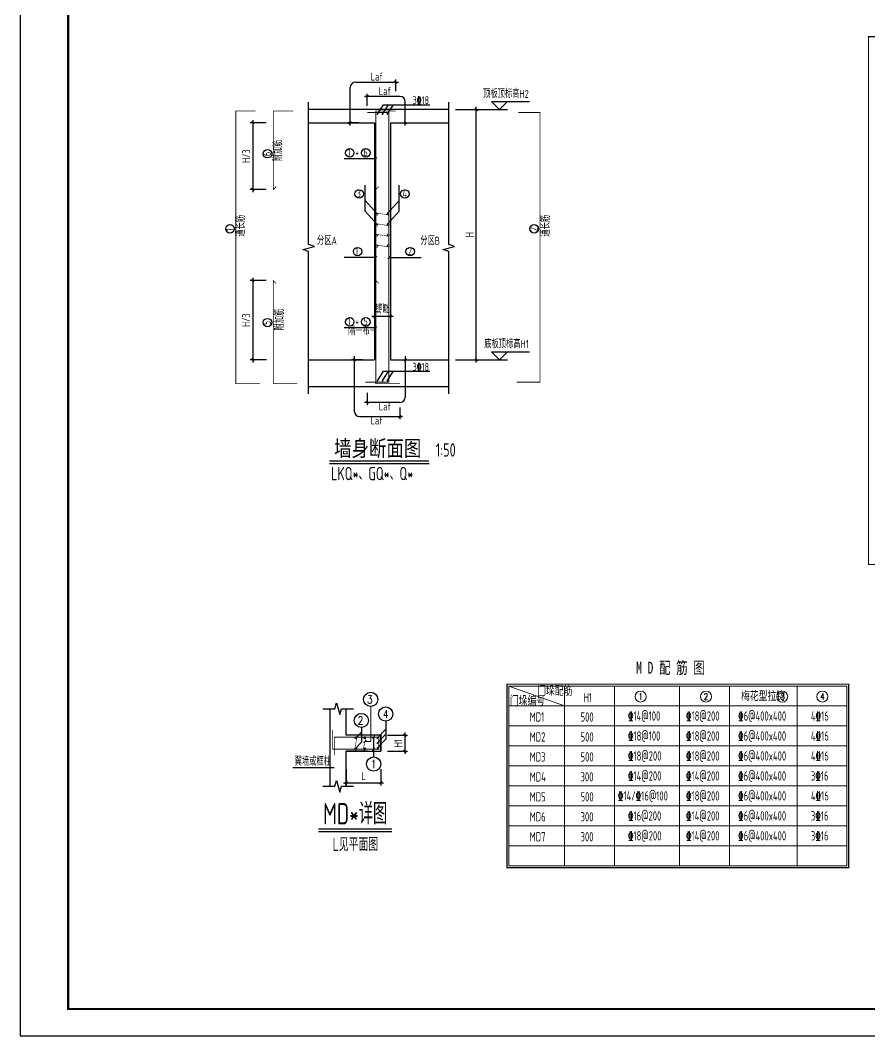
# Model space of a CAD drawing. Extents: x -502255 to 1362592, y -400300 to 332622.
# Drawn here: x 392832 to 408788, y -96005 to -76937 of the extents above; entities that cross this region are included whole.
import ezdxf
from ezdxf.enums import TextEntityAlignment as Align

# ---------------------------------------------------------------- set-up
doc = ezdxf.new("R2010")
doc.units = 0
doc.header["$LTSCALE"] = 1000
doc.header["$MEASUREMENT"] = 0
doc.linetypes.add('DASH', pattern=[0.35, 0.25, -0.1])
for name, color, linetype in [('0_XREF', 7, 'Continuous'), ('AXIS_TEXT', 7, 'Continuous'), ('COLU_DE_NUM', 7, 'Continuous'), ('DETL', 7, 'Continuous'), ('DIM', 3, 'Continuous'), ('ECA_TK', 7, 'Continuous'), ('hz', 7, 'Continuous'), ('PUB_DIM', 3, 'Continuous'), ('PUB_TEXT', 7, 'Continuous'), ('REIN', 1, 'Continuous'), ('REINL', 1, 'Continuous'), ('TEXT', 53, 'Continuous'), ('THIN', 7, 'Continuous'), ('tk', 7, 'Continuous'), ('WALL', 2, 'Continuous')]:
    doc.layers.add(name, color=color, linetype=linetype)
for name, color, linetype, lineweight in [('3E柱编号', 7, 'Continuous', 13), ('G_DIM_IN（内尺寸）', 3, 'Continuous', 13), ('QZTEXT', 2, 'Continuous', 13), ('表格边线', 105, 'Continuous', 18)]:
    doc.layers.add(name, color=color, linetype=linetype, lineweight=lineweight)
doc.styles.add('_TCH_AXIS', font='COMPLEX', dxfattribs={"bigfont": 'GBCBIG'})
doc.styles.get("Standard").update_dxf_attribs({"font": 'tssdeng2.shx', "width": 0.7, "bigfont": '@@hztxt.shx'})
doc.styles.add('TSSD_Dimension', font='tssdeng.shx', dxfattribs={"width": 0.7, "bigfont": 'Tssdchn.shx'})
doc.styles.add('TSSD_Label', font='tssdeng2.shx', dxfattribs={"width": 0.7, "bigfont": 'tssdchn.shx'})
doc.styles.add('TSSD_Rein', font='tssdeng2.shx', dxfattribs={"width": 0.7, "bigfont": 'hztxt.shx'})
doc.styles.add('TYDG_01', font='', dxfattribs={"width": 0.8})
doc.styles.add('黑体', font='simhei.ttf', dxfattribs={"width": 0.65})
doc.styles.get('TYDG_01').set_extended_font_data('SimSun')
doc.dimstyles.new('TSSD_50_50', dxfattribs={"dimtxt": 150, "dimasz": 50, "dimexe": 50, "dimexo": 125, "dimgap": 50, "dimtad": 1, "dimdec": 0, "dimzin": 0, "dimdsep": 46, "dimtxsty": 'Standard', "dimblk": 'ARCHTICK', "dimcen": 0, "dimdle": 50, "dimclrt": 7, "dimadec": 0, "dimazin": 0, "dimtfac": 1, "dimtdec": 0, "dimtix": 1, "dimtmove": 2, "dimatfit": 3, "dimfxl": 1, "dimtolj": 1, "dimtzin": 0, "dimarcsym": 0})

# ---------------------------------------------------------------- blocks, each defined once
blk = doc.blocks.new('_ArchTick')
at = {"color": 0, "linetype": 'ByBlock', "const_width": 0.4}
blk.add_lwpolyline([(-0.5, -0.5), (0.5, 0.5)], dxfattribs=at)
blk = doc.blocks.new('*D524')
at = {"layer": 'Defpoints', "color": 0, "transparency": 16777216}
for p in [(400880, -78613), (401398, -78613), (400880, -83313)]:
    blk.add_point(p, dxfattribs=at)
at = {"layer": 'PUB_DIM', "color": 0, "lineweight": -2, "transparency": 16777216}
for p, q in [((401005, -78613), (401448, -78613)), ((401398, -83363), (401398, -78563)), ((401005, -83313), (401448, -83313))]:
    blk.add_line(p, q, dxfattribs=at)
at = {"layer": 'PUB_DIM', "color": 0, "lineweight": -2, "transparency": 16777216, "xscale": 50, "yscale": 50, "zscale": 50}
for p, rotation in [((401398, -78613), 90), ((401398, -83313), 270)]:
    blk.add_blockref('_ArchTick', p, dxfattribs=dict(at, rotation=rotation))
at = {"layer": 'PUB_DIM', "color": 7, "transparency": 16777216, "insert": (401273, -80963), "char_height": 150, "attachment_point": 5, "rotation": 90}
blk.add_mtext('\\A1;H', dxfattribs=at)
blk = doc.blocks.new('*D525')
at = {"layer": 'Defpoints', "color": 0, "transparency": 16777216}
for p in [(399484, -82245), (399784, -82245), (399784, -82492)]:
    blk.add_point(p, dxfattribs=at)
at = {"layer": 'PUB_DIM', "color": 0, "lineweight": -2, "transparency": 16777216}
for p, q in [((399484, -82370), (399484, -82542)), ((399784, -82370), (399784, -82542)), ((399434, -82492), (399834, -82492))]:
    blk.add_line(p, q, dxfattribs=at)
at = {"layer": 'PUB_DIM', "color": 0, "lineweight": -2, "transparency": 16777216, "xscale": 50, "yscale": 50, "zscale": 50, "rotation": 180}
blk.add_blockref('_ArchTick', (399484, -82492), dxfattribs=at)
at = {"layer": 'PUB_DIM', "color": 0, "lineweight": -2, "transparency": 16777216, "xscale": 50, "yscale": 50, "zscale": 50}
blk.add_blockref('_ArchTick', (399784, -82492), dxfattribs=at)
at = {"layer": 'PUB_DIM', "color": 7, "transparency": 16777216, "insert": (399634, -82367), "char_height": 150, "attachment_point": 5}
blk.add_mtext('\\A1;墙厚', dxfattribs=at)
blk = doc.blocks.new('*D526')
at = {"layer": 'Defpoints', "color": 0, "transparency": 16777216}
for p in [(397574, -81825), (397199, -83313), (397585, -83313)]:
    blk.add_point(p, dxfattribs=at)
at = {"layer": 'DIM', "color": 0, "lineweight": -2, "transparency": 16777216}
for p, q in [((397199, -81775), (397199, -83363)), ((397449, -81825), (397149, -81825)), ((397460, -83313), (397149, -83313))]:
    blk.add_line(p, q, dxfattribs=at)
at = {"layer": 'DIM', "color": 0, "lineweight": -2, "transparency": 16777216, "xscale": 50, "yscale": 50, "zscale": 50}
for p, rotation in [((397199, -81825), 90), ((397199, -83313), 270)]:
    blk.add_blockref('_ArchTick', p, dxfattribs=dict(at, rotation=rotation))
at = {"layer": 'DIM', "color": 7, "transparency": 16777216, "insert": (397074, -82569), "char_height": 150, "attachment_point": 5, "rotation": 90}
blk.add_mtext('\\A1;H/3', dxfattribs=at)
blk = doc.blocks.new('*D527')
at = {"layer": 'Defpoints', "color": 0, "transparency": 16777216}
for p in [(397574, -78863), (397199, -80113), (397574, -80113)]:
    blk.add_point(p, dxfattribs=at)
at = {"layer": 'DIM', "color": 0, "lineweight": -2, "transparency": 16777216}
for p, q in [((397449, -78863), (397149, -78863)), ((397199, -78813), (397199, -80163)), ((397449, -80113), (397149, -80113))]:
    blk.add_line(p, q, dxfattribs=at)
at = {"layer": 'DIM', "color": 0, "lineweight": -2, "transparency": 16777216, "xscale": 50, "yscale": 50, "zscale": 50}
for p, rotation in [((397199, -78863), 90), ((397199, -80113), 270)]:
    blk.add_blockref('_ArchTick', p, dxfattribs=dict(at, rotation=rotation))
at = {"layer": 'DIM', "color": 7, "transparency": 16777216, "insert": (397074, -79488), "char_height": 150, "attachment_point": 5, "rotation": 90}
blk.add_mtext('\\A1;H/3', dxfattribs=at)
blk = doc.blocks.new('序号', base_point=(381059, 59123))
at = {"layer": 'TEXT'}
blk.add_circle((381059, 59123), 80, dxfattribs=at)
at = {"layer": 'TEXT', "style": 'TSSD_Rein', "width": 0.7}
blk.add_attdef('1', (381015, 59059), '', height=150, dxfattribs=at)
blk = doc.blocks.new('10B_A1')
at = {"layer": 'ECA_TK'}
blk.add_lwpolyline([(0, 0), (841, 0), (841, 594), (0, 594)], close=True, dxfattribs=at)
at = {"layer": 'ECA_TK', "const_width": 0.8}
blk.add_lwpolyline([(831, 10), (831, 584), (18, 584), (18, 10)], close=True, dxfattribs=at)
blk = doc.blocks.new('*D1644')
at = {"layer": 'Defpoints', "color": 0, "linetype": 'Continuous', "transparency": 16777216}
for p in [(398954, -90873), (399606, -90873), (399606, -91255)]:
    blk.add_point(p, dxfattribs=at)
at = {"layer": 'PUB_DIM', "color": 0, "linetype": 'Continuous', "lineweight": -2, "transparency": 16777216}
for p, q in [((398954, -90998), (398954, -91305)), ((399606, -90998), (399606, -91305)), ((398904, -91255), (399656, -91255))]:
    blk.add_line(p, q, dxfattribs=at)
at = {"layer": 'PUB_DIM', "color": 0, "linetype": 'Continuous', "lineweight": -2, "transparency": 16777216, "xscale": 50, "yscale": 50, "zscale": 50, "rotation": 180}
blk.add_blockref('_ArchTick', (398954, -91255), dxfattribs=at)
at = {"layer": 'PUB_DIM', "color": 0, "linetype": 'Continuous', "lineweight": -2, "transparency": 16777216, "xscale": 50, "yscale": 50, "zscale": 50}
blk.add_blockref('_ArchTick', (399606, -91255), dxfattribs=at)
at = {"layer": 'PUB_DIM', "color": 7, "linetype": 'Continuous', "transparency": 16777216, "insert": (399280, -91130), "char_height": 150, "attachment_point": 5}
blk.add_mtext('\\A1;L', dxfattribs=at)
blk = doc.blocks.new('*D1645')
at = {"layer": 'Defpoints', "color": 0, "transparency": 16777216}
for p in [(399604, -90363), (399604, -90663), (400057, -90663)]:
    blk.add_point(p, dxfattribs=at)
at = {"layer": 'DIM', "color": 0, "lineweight": -2, "transparency": 16777216}
for p, q in [((399729, -90363), (400107, -90363)), ((400057, -90313), (400057, -90713)), ((399729, -90663), (400107, -90663))]:
    blk.add_line(p, q, dxfattribs=at)
at = {"layer": 'DIM', "color": 0, "lineweight": -2, "transparency": 16777216, "xscale": 50, "yscale": 50, "zscale": 50}
for p, rotation in [((400057, -90363), 90), ((400057, -90663), 270)]:
    blk.add_blockref('_ArchTick', p, dxfattribs=dict(at, rotation=rotation))
at = {"layer": 'DIM', "color": 7, "transparency": 16777216, "insert": (399932, -90513), "char_height": 150, "attachment_point": 5, "rotation": 90}
blk.add_mtext('\\A1;H1', dxfattribs=at)

msp = doc.modelspace()

# ---------------------------------------------------------------- linework, layer by layer
at = {"color": 0, "const_width": 15}
for points in [[(399537.7, -79510.7), (399484.6, -79563.7)], [(399537.7, -81364.8), (399484.6, -81417.8)], [(399782.1, -81364.8), (399729.1, -81417.8)], [(399537.7, -82684.2), (399484.6, -82737.2)], [(399494.1, -90370), (399441, -90423.1)], [(399333.4, -90454.9), (399280.4, -90507.9)], [(399494.1, -90598.6), (399441, -90651.7)]]:
    msp.add_lwpolyline(points, dxfattribs=at)
at = {"const_width": 25}
for points in [[(400510.7, -85211.8), (398638.8, -85211.8)], [(399812.5, -92123.4), (398432.3, -92123.4)]]:
    msp.add_lwpolyline(points, dxfattribs=at)
at = {"layer": '3E柱编号'}
for p, q in [((399414.1, -90481.4), (399414.1, -89825.2)), ((399306.9, -90481.4), (399414.1, -90481.4))]:
    msp.add_line(p, q, dxfattribs=at)
at = {"layer": 'DETL', "color": 150}
for p, q in [((400880, -78613.2), (398247.2, -78613.2)), ((398247.2, -78863.2), (399483.6, -78863.2)), ((399483.6, -78863.2), (399483.6, -83313.2)), ((399783.6, -78863.2), (400880, -78863.2)), ((399783.6, -78863.2), (399783.6, -83313.2)), ((398247.2, -83313.2), (399483.6, -83313.2)), ((399783.6, -83313.2), (400880, -83313.2)), ((398247.2, -83813.2), (400880, -83813.2))]:
    msp.add_line(p, q, dxfattribs=at)
at = {"layer": 'DIM'}
for p, q in [((399128.3, -78098.4), (399935.2, -78098.4)), ((399885.2, -78270.4), (399885.2, -78048.4)), ((399028.3, -78913.2), (399028.3, -78198.4)), ((399964.5, -78365), (399298.2, -78365)), ((399348.2, -78543.6), (399348.2, -78315)), ((400064.5, -78913.2), (400064.5, -78465)), ((399184.1, -78863.2), (398978.3, -78863.2)), ((399908.6, -78863.2), (400114.5, -78863.2)), ((399261.9, -83313.2), (399056.1, -83313.2)), ((399106.1, -83246.8), (399106.1, -84278.1)), ((399908.6, -83313.2), (400114.5, -83313.2)), ((400064.5, -83246.8), (400064.5, -84011.5)), ((399348.2, -83932.9), (399348.2, -84161.5)), ((399964.5, -84111.5), (399298.2, -84111.5)), ((399963, -84206), (399963, -84428.1)), ((399206.1, -84378.1), (400013, -84378.1))]:
    msp.add_line(p, q, dxfattribs=at)
for centre in [(399414.1, -89690.4), (399239.7, -90085), (399695.8, -89965.4), (399470, -90903.6)]:
    msp.add_circle(centre, 133.3, dxfattribs=at)
for centre, start, end in [((399128.3, -78198.4), 90, 180), ((399964.5, -78465), 0, 90), ((399964.5, -84011.5), 270, 0), ((399206.1, -84278.1), 180, 270)]:
    msp.add_arc(centre, 100, start, end, dxfattribs=at)
at = {"layer": 'G_DIM_IN（内尺寸）'}
for centre in [(404484.3, -89636.2), (405712.5, -89636.2), (407144.9, -89638.5), (407899.8, -89636.2)]:
    msp.add_circle(centre, 103.7, dxfattribs=at)
at = {"layer": 'hz'}
for points in [[(398638.8, -85256.8), (400510.7, -85256.8)], [(398432.3, -92168.4), (399812.5, -92168.4)]]:
    msp.add_lwpolyline(points, dxfattribs=at)
at = {"layer": 'REIN', "const_width": 15}
for points in [[(397255.7, -78640.7), (396881.7, -78640.7), (396881.6, -83759.3), (397333.5, -83759.3)], [(397959.6, -78640.7), (397585.5, -78640.7), (397585.5, -80113.2), (397638.5, -80060.2)], [(399315.7, -83731.8), (399756.1, -83731.8), (399756.1, -78668.2), (399348.2, -78668.2)], [(399885.2, -78640.7), (399511.1, -78640.7), (399511.1, -83759.3), (399963, -83759.3)], [(399885.2, -78640.7), (399511.1, -78640.7), (399511.1, -80113.2), (399564.2, -80060.2)], [(402155.5, -83731.8), (402595.9, -83731.8), (402595.9, -78668.2), (402188, -78668.2)], [(397638.5, -81878.3), (397585.5, -81825.2), (397585.5, -83759.3), (398037.3, -83759.3)], [(399564.2, -81878.3), (399511.1, -81825.2), (399511.1, -83759.3), (399963, -83759.3)], [(398698.2, -90261.7), (398698.2, -90625.2), (399566.1, -90625.2), (399566.1, -90400.2), (398732.6, -90400.2), (398732.6, -90738.1)]]:
    msp.add_lwpolyline(points, dxfattribs=at)
at = {"layer": 'REIN', "ltscale": 0.5, "const_width": 15}
for points in [[(399540.1, -78706.9, 1), (399540.1, -78691.9, 1)], [(399636.4, -78706.9, 1), (399636.4, -78691.9, 1)], [(399726.4, -78706.9, 1), (399726.4, -78691.9, 1)], [(399540.1, -80581, 1), (399540.1, -80566, 1)], [(399726.4, -80581, 1), (399726.4, -80566, 1)], [(399540.1, -80781, 1), (399540.1, -80766, 1)], [(399726.4, -80781, 1), (399726.4, -80766, 1)], [(399540.1, -80981, 1), (399540.1, -80966, 1)], [(399726.4, -80981, 1), (399726.4, -80966, 1)], [(399540.1, -81181, 1), (399540.1, -81166, 1)], [(399726.4, -81181, 1), (399726.4, -81166, 1)], [(399540.1, -83698.8, -1), (399540.1, -83713.8, -1)], [(399636.4, -83698.8, -1), (399636.4, -83713.8, -1)], [(399726.4, -83698.8, -1), (399726.4, -83713.8, -1)], [(399127.5, -90420.4, -1), (399142.5, -90420.4, -1)], [(399292.2, -90420.4, -1), (399307.2, -90420.4, -1)], [(399531.2, -90420.4, -1), (399546.2, -90420.4, -1)], [(399531.2, -90512.7, -1), (399546.2, -90512.7, -1)], [(399127.5, -90607.5, -1), (399142.5, -90607.5, -1)], [(399292.2, -90607.5, -1), (399307.2, -90607.5, -1)], [(399531.2, -90607.5, -1), (399546.2, -90607.5, -1)]]:
    msp.add_lwpolyline(points, format="xyb", close=True, dxfattribs=at)
at = {"layer": 'REIN', "linetype": 'DASH', "ltscale": 0.5, "const_width": 10}
for points in [[(399544.5, -80802.5), (399509.8, -80792.9, -0.9739328), (399519.1, -80755), (399743.5, -80792.9, 1.0267649), (399752.8, -80755), (399718.1, -80745.5)], [(399544.5, -81202.5), (399509.8, -81192.9, -0.9739328), (399519.1, -81155), (399743.4, -81192.9, 1.0267649), (399752.8, -81155), (399718.1, -81145.5)], [(399275.4, -90435), (399285, -90400.3, -0.9739328), (399322.8, -90409.6), (399276.4, -90618.8, 1.0267649), (399314.2, -90628.1), (399323.8, -90593.4)]]:
    msp.add_lwpolyline(points, format="xyb", dxfattribs=at)
at = {"layer": 'REINL', "const_width": 9}
for points in [[(399544.5, -80602.5), (399509.8, -80592.9, -0.9739328), (399519.1, -80555), (399743.5, -80592.9, 1.0267649), (399752.8, -80555), (399718.1, -80545.5)], [(399544.5, -81002.5), (399509.8, -80992.9, -0.9739328), (399519.1, -80955), (399743.5, -80992.9, 1.0267649), (399752.8, -80955), (399718.1, -80945.5)], [(399110.7, -90435), (399120.3, -90400.3, -0.9739328), (399158.1, -90409.6), (399111.7, -90618.8, 1.0267649), (399149.6, -90628.1), (399159.1, -90593.4)]]:
    msp.add_lwpolyline(points, format="xyb", dxfattribs=at)
at = {"layer": 'TEXT'}
for p, q in [((399540.1, -78699.4), (399655.4, -78521.6)), ((399636.4, -78699.4), (399751.7, -78521.6)), ((399655.4, -78521.6), (400527.1, -78521.6)), ((399726.4, -78699.4), (399841.6, -78521.6)), ((399511.1, -79537.2), (398917.1, -79537.2)), ((399310.7, -80518.4), (399310.7, -80033.3)), ((399951.9, -80518.4), (399951.9, -80033.3)), ((399536.2, -80573.5), (399310.7, -80318.4)), ((399726.4, -80573.5), (399951.9, -80318.4)), ((399536.2, -80773.5), (399310.7, -80518.4)), ((399726.4, -80773.5), (399951.9, -80518.4)), ((399511.1, -81391.3), (398917.1, -81391.3)), ((399756.1, -81391.3), (400365.4, -81391.3)), ((399511.1, -82710.7), (398917.1, -82710.7)), ((399540.1, -83706.3), (399655.4, -83528.6)), ((399636.4, -83706.3), (399751.7, -83528.6)), ((399655.4, -83528.6), (400527.1, -83528.6)), ((399726.4, -83706.3), (399841.6, -83528.6)), ((399135, -90420.4), (399239.7, -90306)), ((399538.7, -90420.4), (399695.8, -90248.9)), ((399538.7, -90512.7), (399695.8, -90341.1)), ((399135, -90607.5), (399239.7, -90493.2)), ((399538.7, -90607.5), (399695.8, -90436))]:
    msp.add_line(p, q, dxfattribs=at)
at = {"layer": 'TEXT', "ltscale": 99}
for p, q in [((399695.8, -90098.7), (399695.8, -90436)), ((399239.7, -90219.7), (399239.7, -90493.2)), ((399467.6, -90396.6), (399467.6, -90770.3))]:
    msp.add_line(p, q, dxfattribs=at)
at = {"layer": 'THIN'}
for p, q in [((401834.3, -78613.2), (401684.3, -78463.2)), ((401684.3, -78463.2), (401984.3, -78463.2)), ((401834.3, -78613.2), (401984.3, -78463.2)), ((401984.3, -78463.2), (402397.8, -78463.2)), ((401447.6, -78613.2), (401984.3, -78613.2)), ((401447.6, -83313.2), (401984.3, -83313.2)), ((401834.3, -83313.2), (401684.3, -83163.2)), ((401684.3, -83163.2), (401984.3, -83163.2)), ((401834.3, -83313.2), (401984.3, -83163.2)), ((401984.3, -83163.2), (402397.8, -83163.2)), ((398730.1, -90973.7), (397951.2, -90973.7))]:
    msp.add_line(p, q, dxfattribs=at)
for points in [[(398247.2, -83953.2), (398247.2, -81278.2), (398137.2, -81243.2), (398357.2, -81183.2), (398247.2, -81148.2), (398247.2, -78473.2)], [(400880, -83953.2), (400880, -81278.2), (400770, -81243.2), (400990, -81183.2), (400880, -81148.2), (400880, -78473.2)], [(398513.6, -89864.2), (398738.6, -89864.2), (398773.6, -89754.2), (398833.6, -89974.2), (398868.6, -89864.2), (399093.6, -89864.2)], [(398513.6, -91322), (398738.6, -91322), (398773.6, -91212), (398833.6, -91432), (398868.6, -91322), (399093.6, -91322)]]:
    msp.add_lwpolyline(points, dxfattribs=at)
at = {"layer": 'WALL', "ltscale": 80}
for p, q in [((398653.6, -91322), (398653.6, -89864.2)), ((398953.6, -90362.7), (398953.6, -89864.2)), ((399603.6, -90362.7), (398953.6, -90362.7)), ((399603.6, -90662.7), (399603.6, -90362.7)), ((399603.6, -90362.7), (399603.6, -90662.7)), ((398953.6, -90662.7), (399603.6, -90662.7)), ((398953.6, -91322), (398953.6, -90662.7)), ((399353.6, -90662.7), (398953.6, -90662.7))]:
    msp.add_line(p, q, dxfattribs=at)
at = {"layer": '表格边线'}
for p, q in [((402009.9, -89438.6), (403054.1, -89813.6)), ((402009.9, -89438.6), (402009.9, -92813.6)), ((402009.9, -89438.6), (408357.9, -89438.6)), ((402009.9, -89438.6), (408357.9, -89438.6)), ((402009.9, -92813.6), (402009.9, -89438.6)), ((403054.1, -92813.6), (403054.1, -89438.6)), ((403995, -92813.6), (403995, -89438.6)), ((405212.3, -92813.6), (405212.3, -89438.6)), ((406153.3, -92813.6), (406153.3, -89438.6)), ((407424.3, -92813.6), (407424.3, -89438.6)), ((408357.9, -89438.6), (408357.9, -92813.6)), ((408357.9, -92813.6), (408357.9, -89438.6)), ((402009.9, -89813.6), (408357.9, -89813.6)), ((402009.9, -90188.6), (408357.9, -90188.6)), ((402009.9, -90563.6), (408357.9, -90563.6)), ((402009.9, -90563.6), (408357.9, -90563.6)), ((402009.9, -90938.6), (408357.9, -90938.6)), ((402009.9, -91313.6), (408357.9, -91313.6)), ((402009.9, -91688.6), (408357.9, -91688.6)), ((402009.9, -92063.6), (408357.9, -92063.6)), ((402009.9, -92438.6), (408357.9, -92438.6)), ((402009.9, -92813.6), (408357.9, -92813.6)), ((402009.9, -92813.6), (408357.9, -92813.6)), ((402009.9, -92813.6), (408357.9, -92813.6)), ((402009.9, -92813.6), (408357.9, -92813.6)), ((402009.9, -92813.6), (408357.9, -92813.6))]:
    msp.add_line(p, q, dxfattribs=at)
at = {"layer": '表格边线', "const_width": 23.3}
for points in [[(429266.5, -77245.5), (408766.4, -77245.5), (408766.4, -87156.4), (429266.5, -87156.4)], [(408392.9, -89403.6), (401974.9, -89403.6), (401974.9, -92848.6), (408392.9, -92848.6)]]:
    msp.add_lwpolyline(points, close=True, dxfattribs=at)

# ---------------------------------------------------------------- block references
at = {"layer": '0_XREF', "yscale": 50}
for p, xscale, rotation in [((399885.2, -78098.4), -50, 180), ((399348.2, -78365), 50, 180), ((399028.3, -78863.2), -50, 90), ((400064.5, -78863.2), 50, 270), ((399106.1, -83313.2), 50, 90), ((400064.5, -83313.2), -50, 270)]:
    msp.add_blockref('_ArchTick', p, dxfattribs=dict(at, xscale=xscale, rotation=rotation))
at = {"layer": '0_XREF', "rotation": 90}
for p, values in [((397475, -79442.5), {'1': '6'}), ((396771.1, -80853.1), {'1': '1'}), ((402485.4, -80853.1), {'1': '2'}), ((397475, -82613.9), {'1': '5'})]:
    msp.add_blockref('序号', p, dxfattribs=at).add_auto_attribs(values)
at = {"layer": '0_XREF'}
for p, values in [((399020.3, -79426.7), {'1': '1'}), ((399321.4, -79426.7), {'1': '6'}), ((399196.2, -80198.4), {'1': '3'}), ((400055.6, -80198.4), {'1': '4'}), ((399169, -81280.8), {'1': '1'}), ((400157.3, -81280.8), {'1': '2'}), ((399020.3, -82600.1), {'1': '1'}), ((399321.4, -82600.1), {'1': '5'})]:
    msp.add_blockref('序号', p, dxfattribs=at).add_auto_attribs(values)
at = {"layer": '0_XREF', "yscale": 50}
for p, xscale in [((399348.2, -84111.5), -50), ((399963, -84378.1), 50)]:
    msp.add_blockref('_ArchTick', p, dxfattribs=dict(at, xscale=xscale))
at = {"layer": 'tk', "xscale": 50, "yscale": 50, "zscale": 50}
msp.add_blockref('10B_A1', (392831.9, -96005.4), dxfattribs=at)

# ---------------------------------------------------------------- texts
at = {"lineweight": 15, "style": '黑体', "width": 0.7}
msp.add_text('M D 配 筋 图', height=225, dxfattribs=at).set_placement((405045.8, -89095), align=Align.MIDDLE_CENTER)
at = {"layer": 'AXIS_TEXT', "style": '_TCH_AXIS'}
for s, width, p, p2 in [('3', 1.064702, (399343.1, -89766.5), (399451.1, -89766.5)), ('4', 0.931614, (399641.8, -90041.5), (399749.8, -90041.5)), ('2', 1.064702, (399168.7, -90161.1), (399276.8, -90161.1)), ('1', 1.656203, (399416, -90979.7), (399524, -90979.7))]:
    msp.add_text(s, height=152.2, dxfattribs=dict(at, width=width)).set_placement(p, p2, align=Align.FIT)
at = {"layer": 'AXIS_TEXT', "lineweight": 15, "style": '_TCH_AXIS'}
for s, width, p, p2 in [('1', 1.656203, (404442.3, -89695.4), (404526.4, -89695.4)), ('2', 1.064702, (405670.5, -89695.4), (405754.5, -89695.4)), ('3', 1.064702, (407109, -89697.7), (407193, -89697.7)), ('4', 0.931614, (407857.7, -89695.4), (407941.8, -89695.4))]:
    msp.add_text(s, height=118.4, dxfattribs=dict(at, width=width)).set_placement(p, p2, align=Align.FIT)
at = {"layer": 'COLU_DE_NUM', "style": 'TSSD_Label', "width": 0.7}
for s, height, p in [('1:50', 250, (400637.4, -85129.9)), ('MD*详图', 400, (398518.8, -92036.2))]:
    msp.add_text(s, height=height, dxfattribs=at).set_placement(p)
at = {"layer": 'DIM', "color": 7, "style": 'TSSD_Dimension', "width": 0.7}
for p in [(399415.5, -78068.9), (399567.3, -78341.3), (399567.3, -84264.3), (399413.7, -84527.3)]:
    msp.add_text('Laf', height=150, dxfattribs=at).set_placement(p)
at = {"layer": 'PUB_TEXT', "style": 'TYDG_01', "width": 0.8}
msp.add_text('墙身断面图', height=300, dxfattribs=at).set_placement((398727.5, -85124.5))
at = {"layer": 'QZTEXT', "color": 7, "lineweight": 15, "style": 'TSSD_Rein', "width": 0.7}
for s, p in [('门垛配筋', (402541.8, -89621.6)), ('门垛编号', (402028.5, -89809.5)), ('H1', (403412.5, -89744.9)), ('梅花型拉钩', (406371.6, -89720.2))]:
    msp.add_text(s, height=175, dxfattribs=at).set_placement(p)
at = {"layer": 'QZTEXT', "color": 2, "lineweight": 15, "style": 'TSSD_Rein', "width": 0.7}
for s, p in [('MD1', (402401.6, -90107.2)), ('500', (403357.1, -90107.2)), ('\x8414@100', (404246.5, -90089.4)), ('\x8418@200', (405337.6, -90089.4)), ('\x846@400x400', (406315.5, -90089.4)), ('4\x8416', (407683.7, -90089.4)), ('MD2', (402401.6, -90482.2)), ('500', (403357.1, -90482.2)), ('\x8418@100', (404246.5, -90464.4)), ('\x8418@200', (405337.6, -90464.4)), ('\x846@400x400', (406315.5, -90464.4)), ('4\x8416', (407683.7, -90464.4)), ('MD3', (402401.6, -90857.2)), ('500', (403357.1, -90857.2)), ('\x8418@200', (404246.5, -90839.4)), ('\x8418@200', (405337.6, -90839.4)), ('\x846@400x400', (406315.5, -90839.4)), ('4\x8416', (407683.7, -90839.4)), ('MD4', (402401.6, -91232.2)), ('300', (403357.1, -91232.2)), ('\x8414@200', (404246.5, -91214.4)), ('\x8414@200', (405337.6, -91214.4)), ('\x846@400x400', (406315.5, -91214.4)), ('3\x8416', (407683.7, -91214.4)), ('MD5', (402401.6, -91607.2)), ('500', (403357.1, -91607.2)), ('\x8414/\x8416@100', (404056.5, -91589.4)), ('\x8418@200', (405337.6, -91589.4)), ('\x846@400x400', (406315.5, -91589.4)), ('4\x8416', (407683.7, -91589.4)), ('MD6', (402401.6, -91982.2)), ('300', (403357.1, -91982.2)), ('\x8416@200', (404246.5, -91964.4)), ('\x8414@200', (405337.6, -91964.4)), ('\x846@400x400', (406315.5, -91964.4)), ('3\x8416', (407683.7, -91964.4)), ('MD7', (402401.6, -92357.2)), ('300', (403357.1, -92357.2)), ('\x8418@200', (404246.5, -92339.4)), ('\x8414@200', (405337.6, -92339.4)), ('\x846@400x400', (406315.5, -92339.4)), ('3\x8416', (407683.7, -92339.4))]:
    msp.add_text(s, height=175, dxfattribs=at).set_placement(p)
at = {"layer": 'TEXT', "style": 'TSSD_Label', "width": 0.7}
for s, height, p in [('3\x8418', 150, (400201, -78512.3)), ('3\x8418', 150, (400201, -83519.3)), ('L见平面图', 250, (398697.7, -92537.9))]:
    msp.add_text(s, height=height, dxfattribs=at).set_placement(p)
for s, p in [('附加筋', (397749.7, -79587.1)), ('通长筋', (397050.7, -81000.2)), ('通长筋', (402779.6, -81000.2)), ('附加筋', (397781.7, -82761.4))]:
    msp.add_text(s, height=150, rotation=90, dxfattribs=at).set_placement(p)
for s, height, p in [('+', 150, (399159, -79493.7)), ('分区A', 150, (398592.4, -81151.3)), ('分区B', 150, (400530.5, -81151.3)), ('+', 150, (399159, -82667.2)), ('LKQ*、GQ*、Q*', 250, (399441.3, -85573.8))]:
    msp.add_text(s, height=height, dxfattribs=at).set_placement(p, align=Align.CENTER)
at = {"layer": 'TEXT', "lineweight": 15, "style": 'TSSD_Label', "width": 0.7}
msp.add_text('隔一布一', height=150, dxfattribs=at).set_placement((398988.9, -82894.8), align=Align.BOTTOM_LEFT)
at = {"layer": 'TEXT', "ltscale": 99, "style": 'TSSD_Label', "width": 0.7}
msp.add_text('翼墙或框柱', height=150, rotation=0.00001, dxfattribs=at).set_placement((397984.8, -90932.6))
at = {"layer": 'THIN', "style": 'TSSD_Label', "width": 0.7}
for s, p in [('顶板顶标高H2', (402382.8, -78438.2)), ('底板顶标高H1', (402382.8, -83138.2))]:
    msp.add_text(s, height=150, dxfattribs=at).set_placement(p, align=Align.BOTTOM_RIGHT)

# ---------------------------------------------------------------- dimensions: what is measured, and where the dimension line sits
at = {"layer": 'DIM'}
for base, p1, p2, text, picture, middle in [((397198.9, -80113.2), (397574.5, -78863.2), (397574.5, -80113.2), 'H/3', '*D527', (397073.9, -79488.2)), ((397198.9, -83313.2), (397574.5, -81825.2), (397585.5, -83313.2), 'H/3', '*D526', (397073.9, -82569.2)), ((400057.4, -90662.7), (399603.6, -90362.7), (399603.6, -90662.7), 'H1', '*D1645', (399932.4, -90512.7))]:
    dim = msp.add_linear_dim(base=base, p1=p1, p2=p2, angle=90, text=text, dimstyle='TSSD_50_50', dxfattribs=at)
    dim.commit()
    dim.dimension.update_dxf_attribs({"geometry": picture, "text_midpoint": middle, "dimtype": 160})
at = {"layer": 'PUB_DIM'}
for base, p1, p2, angle, text, picture, middle in [((401397.6, -78613.2), (400880, -83313.2), (400880, -78613.2), 90, 'H', '*D524', (401272.6, -80963.2)), ((399783.6, -82491.8), (399483.6, -82245.1), (399783.6, -82245.1), 0, '墙厚', '*D525', (399633.6, -82366.8))]:
    dim = msp.add_linear_dim(base=base, p1=p1, p2=p2, angle=angle, text=text, dimstyle='TSSD_50_50', dxfattribs=at)
    dim.commit()
    dim.dimension.update_dxf_attribs({"geometry": picture, "text_midpoint": middle, "dimtype": 161})
at = {"layer": 'PUB_DIM', "linetype": 'Continuous'}
dim = msp.add_linear_dim(base=(399605.8, -91254.9), p1=(398953.6, -90872.7), p2=(399605.8, -90872.7), text='L', dimstyle='TSSD_50_50', dxfattribs=at)
dim.commit()
dim.dimension.update_dxf_attribs({"geometry": '*D1644', "text_midpoint": (399279.7, -91129.9), "dimtype": 160})

doc.saveas('drawing.dxf')
